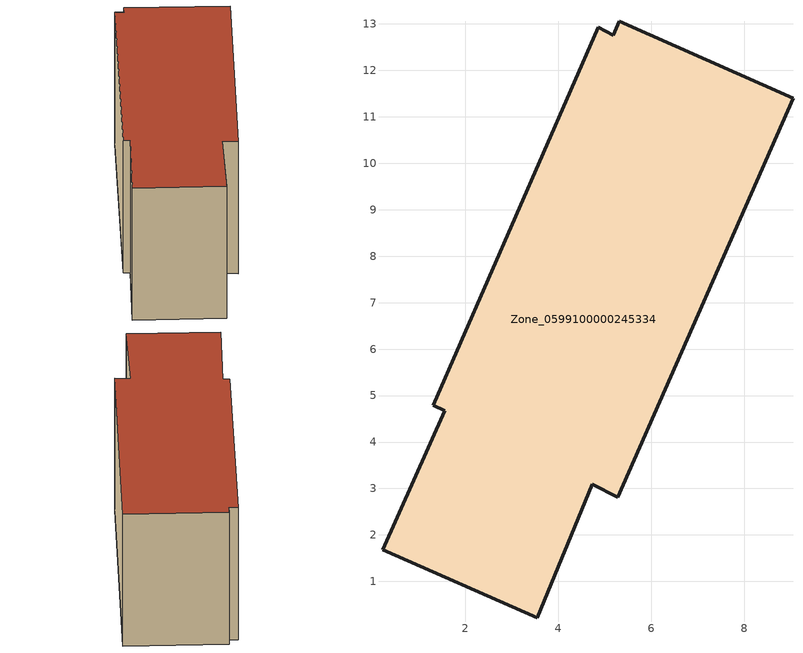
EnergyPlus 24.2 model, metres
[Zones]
Zone_0599100000245334
 floor ground (C_G): 4.86,12.93 5.18,12.76 5.31,13.05 9.05,11.4 5.29,2.81 4.73,3.09 3.55,0.22 0.22,1.69 1.55,4.67 1.31,4.79 z0
 wall outside (C_F): 4.73,3.09 5.29,2.81 9.05,11.4 5.31,13.05 5.18,12.76 4.86,12.93 1.31,4.79 1.55,4.67 0.22,1.69 3.55,0.22 4.73,3.09 z0:6.11
 roof outside (C_R): 5.18,12.76 4.86,12.93 1.31,4.79 1.55,4.67 0.22,1.69 3.55,0.22 4.73,3.09 5.29,2.81 9.05,11.4 5.31,13.05 z6.11
[BUILDING]
Pand.0599100000245334: North Axis=0; Terrain=City; Loads Convergence Tolerance Value=0.04; Temperature Convergence Tolerance Value=0.4; Solar Distribution=FullExterior; Maximum Number of Warmup Days=25; Minimum Number of Warmup Days=1
[Site:Location]
Rotterdam.The.Hague.AP_ZH_NLD Design_Conditions: Latitude=51.96; Longitude=4.45; Time Zone=1; Elevation=-4.5
[SITE:GROUNDTEMPERATURE:BUILDINGSURFACE]
18, 18, 18, 18, 18, 18, 18, 18, 18, 18, 18, 18
[MATERIAL] Thermal Absorptance=0.9; Solar Absorptance=0.7; Visible Absorptance=0.7
Name | Roughness | Thickness | Conductivity | Density | Specific Heat
G.TC.1946-1964 | MediumSmooth | 0.15 | 1 | 540 | 1210
F.TC.1946-1964 | Rough | 0.3 | 0.857143 | 1920 | 840
R.TC.1946-1964 | MediumRough | 0.2 | 0.235294 | 1500 | 1000
[CONSTRUCTION]
C_G: G.TC.1946-1964
C_F: F.TC.1946-1964
C_R: R.TC.1946-1964
[ZONE]
Zone_0599100000245334: Type=1; Multiplier=1; Ceiling Height=Autocalculate; Volume=Autocalculate; Floor Area=autocalculate; Part of Total Floor Area=Yes
[ZONEINFILTRATION:DESIGNFLOWRATE]
Infil_Zone_0599100000245334: Zone or ZoneList or Space or SpaceList=Zone_0599100000245334; Schedule=AlwaysOn; Design Flow Rate Calculation Method=Flow/Area; Flow Rate per Floor Area=0.003; Constant Term Coefficient=1; Temperature Term Coefficient=0; Velocity Term Coefficient=0; Velocity Squared Term Coefficient=0
[HVACTEMPLATE:ZONE:IDEALLOADSAIRSYSTEM]
Zone_0599100000245334: Maximum Heating Supply Air Temperature=50; Minimum Cooling Supply Air Temperature=13; Maximum Heating Supply Air Humidity Ratio=0.0156; Minimum Cooling Supply Air Humidity Ratio=0.0077; Heating Limit=NoLimit; Cooling Limit=NoLimit; Dehumidification Control Type=ConstantSensibleHeatRatio; Cooling Sensible Heat Ratio=0.7; Dehumidification Setpoint=60; Humidification Control Type=None; Humidification Setpoint=30; Outdoor Air Method=None; Outdoor Air Flow Rate per Person=0.00944; Outdoor Air Flow Rate per Zone Floor Area=0; Outdoor Air Flow Rate per Zone=0; Demand Controlled Ventilation Type=None; Outdoor Air Economizer Type=NoEconomizer; Heat Recovery Type=None; Sensible Heat Recovery Effectiveness=0.7; Latent Heat Recovery Effectiveness=0.65
[ZONECONTROL:THERMOSTAT]
ThermostatControl_Zone_0599100000245334: Zone or ZoneList=Zone_0599100000245334; Control Type Schedule=DualSetpointControlType; Control 1=Thermostat_Zone_0599100000245334; Temperature Difference Between Cutout And Setpoint=0
[THERMOSTATSETPOINT:DUALSETPOINT]
Thermostat_Zone_0599100000245334: Heating Setpoint Temperature Schedule=HeatingSetpoint_Zone_0599100000245334; Cooling Setpoint Temperature Schedule=CoolingSetpoint_Zone_0599100000245334
[SCHEDULE:COMPACT]
HeatingSetpoint_Zone_0599100000245334: Through: 12/31, For: AllDays, Until: 24:00, 21
CoolingSetpoint_Zone_0599100000245334: Through: 12/31, For: AllDays, Until: 24:00, 24
DualSetpointControlType: Through: 12/31, For: AllDays, Until: 24:00, 4
AlwaysOn: Through: 12/31, For: AllDays, Until: 24:00, 1
